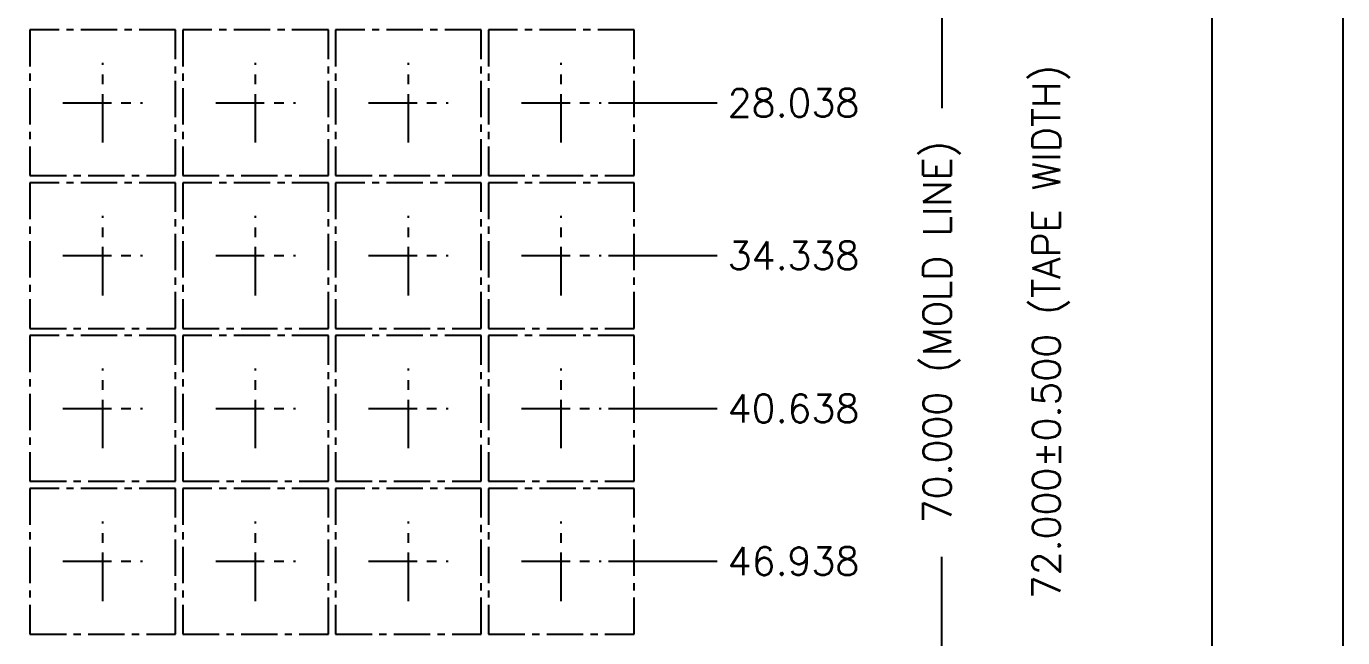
# Model space of a CAD drawing. Header units: inches. Extents: x 5 to 403, y 5 to 265.
# Drawn here: x 130.6 to 184.8, y 170.3 to 195.5 of the extents above; entities that cross this region are included whole.
import ezdxf

# ---------------------------------------------------------------- set-up
doc = ezdxf.new("R2010")
doc.units = ezdxf.units.IN
doc.header["$MEASUREMENT"] = 0
doc.linetypes.add('CENTER', pattern=[2, 1.25, -0.25, 0.25, -0.25])
doc.linetypes.add('HIDDEN', pattern=[0.375, 0.25, -0.125])
for name, color, linetype in [('CEN(中心线)', 1, 'CENTER'), ('DIM(尺寸标注）', 4, 'Continuous'), ('PKG LINE（虚线）', 2, 'HIDDEN')]:
    doc.layers.add(name, color=color, linetype=linetype)
doc.styles.add('SIMPLEX', font='SIMPLEX')

msp = doc.modelspace()

# ---------------------------------------------------------------- linework, layer by layer
at = {"elevation": 0.17691}
for points in [[(22.8815, 244.25775), (184.84522, 244.25775), (184.84522, 19.34948), (22.8815, 19.34948)], [(42.23736, 239.69797), (179.45302, 239.69797), (179.45302, 23.88191), (42.23736, 23.88191)]]:
    msp.add_lwpolyline(points, close=True, dxfattribs=at)
at = {"layer": 'CEN(中心线)', "linetype": 'CENTER', "ltscale": 1.6}
for p, q in [((133.73732, 190.75807, 0.1444), (133.73732, 194.038, 0.1444)), ((140.03732, 190.75807, 0.1444), (140.03732, 194.038, 0.1444)), ((146.33732, 190.75807, 0.1444), (146.33732, 194.038, 0.1444)), ((152.63732, 190.75807, 0.1444), (152.63732, 194.038, 0.1444)), ((132.09736, 192.39804, 0.1444), (135.37729, 192.39804, 0.1444)), ((138.39736, 192.39804, 0.1444), (141.67729, 192.39804, 0.1444)), ((144.69736, 192.39804, 0.1444), (147.97729, 192.39804, 0.1444)), ((150.99736, 192.39804, 0.1444), (154.27729, 192.39804, 0.1444)), ((133.73732, 184.45807, 0.1444), (133.73732, 187.738, 0.1444)), ((140.03732, 184.45807, 0.1444), (140.03732, 187.738, 0.1444)), ((146.33732, 184.45807, 0.1444), (146.33732, 187.738, 0.1444)), ((152.63732, 184.45807, 0.1444), (152.63732, 187.738, 0.1444)), ((132.09736, 186.09804, 0.1444), (135.37729, 186.09804, 0.1444)), ((138.39736, 186.09804, 0.1444), (141.67729, 186.09804, 0.1444)), ((144.69736, 186.09804, 0.1444), (147.97729, 186.09804, 0.1444)), ((150.99736, 186.09804, 0.1444), (154.27729, 186.09804, 0.1444)), ((133.73732, 178.15807, 0.1444), (133.73732, 181.438, 0.1444)), ((140.03732, 178.15807, 0.1444), (140.03732, 181.438, 0.1444)), ((146.33732, 178.15807, 0.1444), (146.33732, 181.438, 0.1444)), ((152.63732, 178.15807, 0.1444), (152.63732, 181.438, 0.1444)), ((132.09736, 179.79804, 0.1444), (135.37729, 179.79804, 0.1444)), ((138.39736, 179.79804, 0.1444), (141.67729, 179.79804, 0.1444)), ((144.69736, 179.79804, 0.1444), (147.97729, 179.79804, 0.1444)), ((150.99736, 179.79804, 0.1444), (154.27729, 179.79804, 0.1444)), ((133.73732, 171.85807, 0.1444), (133.73732, 175.138, 0.1444)), ((140.03732, 171.85807, 0.1444), (140.03732, 175.138, 0.1444)), ((146.33732, 171.85807, 0.1444), (146.33732, 175.138, 0.1444)), ((152.63732, 171.85807, 0.1444), (152.63732, 175.138, 0.1444)), ((132.09736, 173.49804, 0.1444), (135.37729, 173.49804, 0.1444)), ((138.39736, 173.49804, 0.1444), (141.67729, 173.49804, 0.1444)), ((144.69736, 173.49804, 0.1444), (147.97729, 173.49804, 0.1444)), ((150.99736, 173.49804, 0.1444), (154.27729, 173.49804, 0.1444))]:
    msp.add_line(p, q, dxfattribs=at)
at = {"layer": 'DIM(尺寸标注）'}
for p, q in [((168.31864, 216.79804, 0.1444), (168.31864, 192.17589, 0.1444)), ((154.57729, 192.39804, 0.1444), (159.06184, 192.39804, 0.1444)), ((154.57729, 186.09804, 0.1444), (159.06184, 186.09804, 0.1444)), ((154.57729, 179.79804, 0.1444), (159.06184, 179.79804, 0.1444)), ((168.31864, 149.09804, 0.1444), (168.31864, 173.68031, 0.1444)), ((154.57729, 173.49804, 0.1444), (159.06184, 173.49804, 0.1444))]:
    msp.add_line(p, q, dxfattribs=at)
at = {"layer": 'PKG LINE（虚线）', "color": 2, "linetype": 'CENTER', "ltscale": 1.2, "elevation": 0.1444}
for points in [[(130.73732, 189.39804), (136.73732, 189.39804), (136.73732, 195.39804), (130.73732, 195.39804)], [(137.03732, 189.39804), (143.03732, 189.39804), (143.03732, 195.39804), (137.03732, 195.39804)], [(143.33732, 189.39804), (149.33732, 189.39804), (149.33732, 195.39804), (143.33732, 195.39804)], [(149.63732, 189.39804), (155.63732, 189.39804), (155.63732, 195.39804), (149.63732, 195.39804)], [(130.73732, 183.09804), (136.73732, 183.09804), (136.73732, 189.09804), (130.73732, 189.09804)], [(137.03732, 183.09804), (143.03732, 183.09804), (143.03732, 189.09804), (137.03732, 189.09804)], [(143.33732, 183.09804), (149.33732, 183.09804), (149.33732, 189.09804), (143.33732, 189.09804)], [(149.63732, 183.09804), (155.63732, 183.09804), (155.63732, 189.09804), (149.63732, 189.09804)], [(130.73732, 176.79804), (136.73732, 176.79804), (136.73732, 182.79804), (130.73732, 182.79804)], [(137.03732, 176.79804), (143.03732, 176.79804), (143.03732, 182.79804), (137.03732, 182.79804)], [(143.33732, 176.79804), (149.33732, 176.79804), (149.33732, 182.79804), (143.33732, 182.79804)], [(149.63732, 176.79804), (155.63732, 176.79804), (155.63732, 182.79804), (149.63732, 182.79804)], [(130.73732, 170.49804), (136.73732, 170.49804), (136.73732, 176.49804), (130.73732, 176.49804)], [(137.03732, 170.49804), (143.03732, 170.49804), (143.03732, 176.49804), (137.03732, 176.49804)], [(143.33732, 170.49804), (149.33732, 170.49804), (149.33732, 176.49804), (143.33732, 176.49804)], [(149.63732, 170.49804), (155.63732, 170.49804), (155.63732, 176.49804), (149.63732, 176.49804)]]:
    msp.add_lwpolyline(points, close=True, dxfattribs=at)

# ---------------------------------------------------------------- texts
at = {"layer": 'DIM(尺寸标注）', "char_height": 1.15, "attachment_point": 5, "rotation": 90, "style": 'SIMPLEX'}
for s, insert in [('\\A1;72.000±0.500 (TAPE WIDTH)', (172.82397, 182.94804, 0.1444)), ('70.000 (MOLD LINE)', (168.31864, 182.94804, 0.1444))]:
    msp.add_mtext(s, dxfattribs=dict(at, insert=insert))
at = {"layer": 'DIM(尺寸标注）', "char_height": 1.15, "attachment_point": 5, "style": 'SIMPLEX'}
for s, insert in [('\\A1;28.038', (162.20946, 192.39804, 0.1444)), ('\\A1;34.338', (162.20946, 186.09804, 0.1444)), ('\\A1;40.638', (162.20946, 179.79804, 0.1444)), ('\\A1;46.938', (162.20946, 173.49804, 0.1444))]:
    msp.add_mtext(s, dxfattribs=dict(at, insert=insert))

doc.saveas('drawing.dxf')
